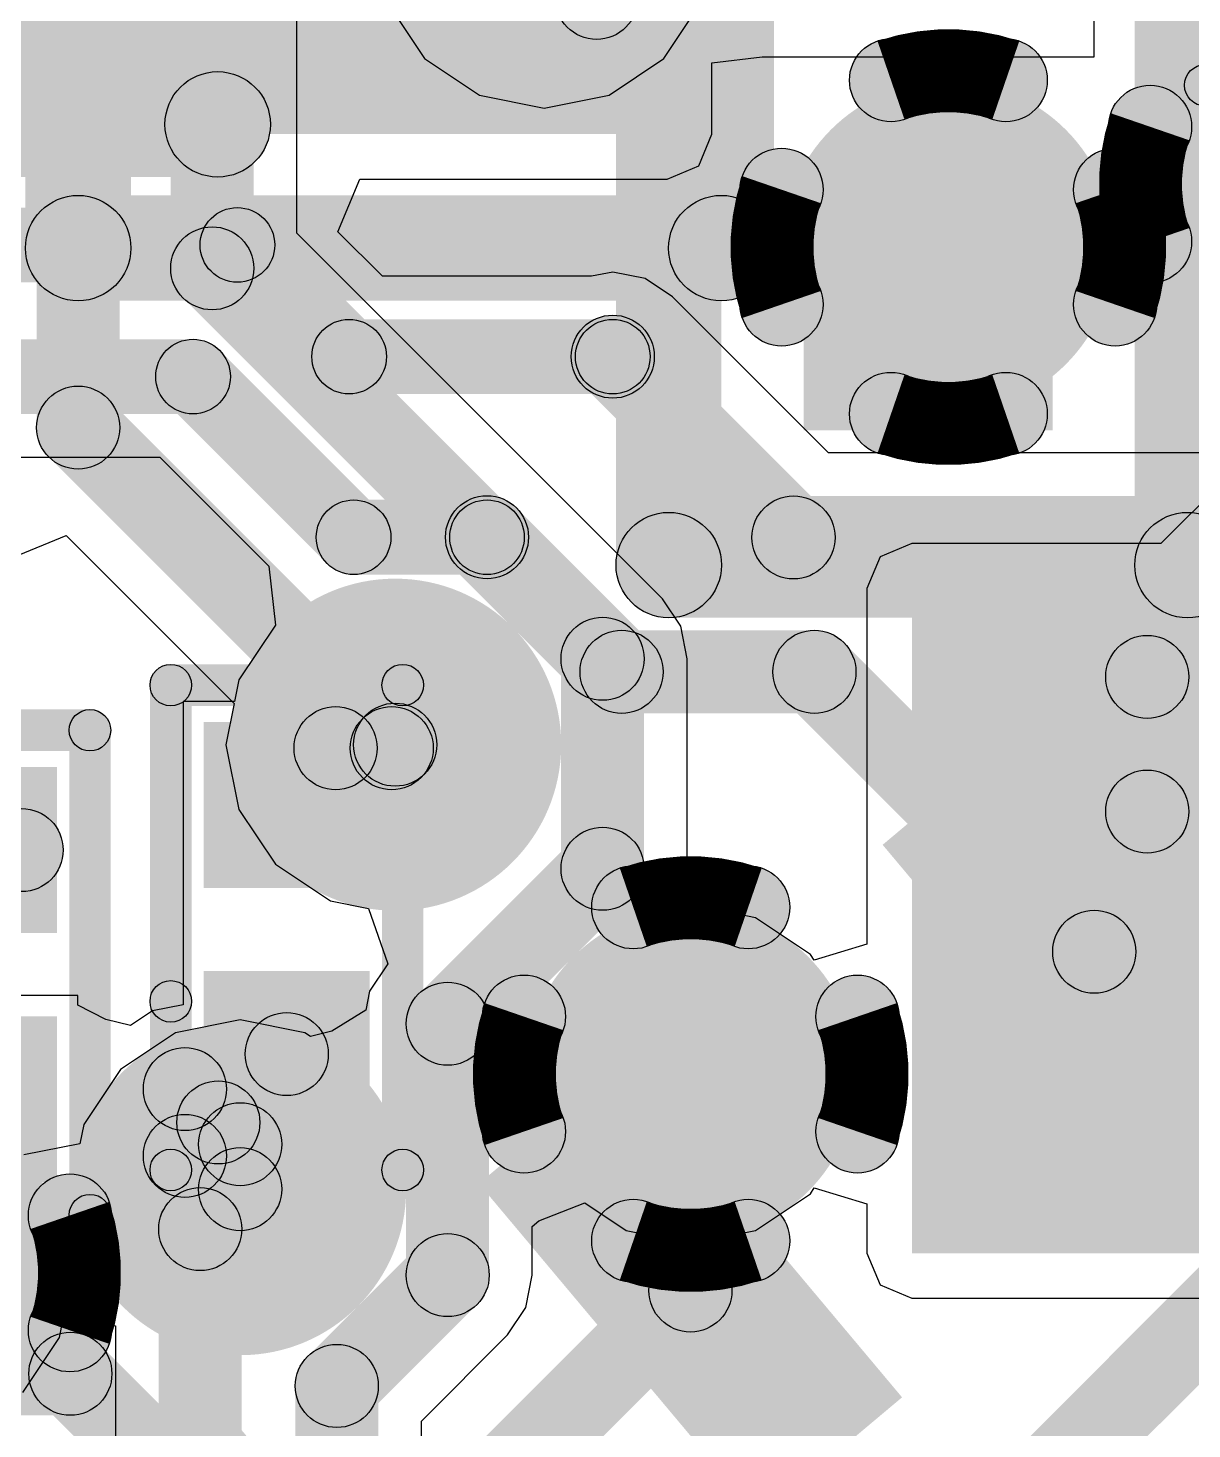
# Model space of a CAD drawing. Header units: millimetres. Extents: x -1.43 to 1.09, y -0.91 to 0.99.
# Drawn here: x -1.3327 to -1.2223, y -0.36 to -0.2271 of the extents above; entities that cross this region are included whole.
import ezdxf

# ---------------------------------------------------------------- set-up
doc = ezdxf.new("R2010")
doc.units = ezdxf.units.MM
doc.header["$MEASUREMENT"] = 0
for name, color, linetype in [('BottomLayer', 5, 'Continuous'), ('InternalPlane1', 76, 'Continuous'), ('InternalPlane2', 16, 'Continuous'), ('TopLayer', 1, 'Continuous'), ('TopOverlay', 2, 'Continuous'), ('TopPaste', 8, 'Continuous'), ('TopSolder', 216, 'Continuous'), ('ViaHoleLayer', 16, 'Continuous')]:
    doc.layers.add(name, color=color, linetype=linetype)

# ---------------------------------------------------------------- blocks, each defined once
blk = doc.blocks.new('MX25L32_22')
at = {"layer": 'TopLayer'}
for points in [[(0.08544, 0.08567), (0.12678, 0.08567), (0.12678, 0.06795), (0.08544, 0.06795)], [(0.08544, 0.03567), (0.12678, 0.03567), (0.12678, 0.01795), (0.08544, 0.01795)], [(0.08544, -0.01433), (0.12678, -0.01433), (0.12678, -0.03205), (0.08544, -0.03205)]]:
    blk.add_hatch(color=1, dxfattribs=at).paths.add_polyline_path(points)
at = {"layer": 'TopPaste'}
for points in [[(0.08544, 0.08567), (0.12678, 0.08567), (0.12678, 0.06795), (0.08544, 0.06795)], [(0.08544, 0.03567), (0.12678, 0.03567), (0.12678, 0.01795), (0.08544, 0.01795)], [(0.08544, -0.01433), (0.12678, -0.01433), (0.12678, -0.03205), (0.08544, -0.03205)]]:
    blk.add_hatch(color=8, dxfattribs=at).paths.add_polyline_path(points)
at = {"layer": 'TopSolder'}
for points in [[(0.08544, 0.08567), (0.12678, 0.08567), (0.12678, 0.06795), (0.08544, 0.06795)], [(0.08544, 0.03567), (0.12678, 0.03567), (0.12678, 0.01795), (0.08544, 0.01795)], [(0.08544, -0.01433), (0.12678, -0.01433), (0.12678, -0.03205), (0.08544, -0.03205)]]:
    blk.add_hatch(color=216, dxfattribs=at).paths.add_polyline_path(points)
blk = doc.blocks.new('PASSIVE__0201__0603__23')
at = {"layer": 'TopLayer'}
for points in [[(-0.00591, 0.00591), (0.00591, 0.00591), (0.00591, -0.00591), (-0.00591, -0.00591)], [(0.01772, 0.00591), (0.02953, 0.00591), (0.02953, -0.00591), (0.01772, -0.00591)]]:
    blk.add_hatch(color=1, dxfattribs=at).paths.add_polyline_path(points)
at = {"layer": 'TopOverlay'}
h = blk.add_hatch(color=2, dxfattribs=at)
edge = h.paths.add_edge_path()
edge.add_arc((-0.011, 0.011), 0.00197, 0, 360)
h = blk.add_hatch(color=2, dxfattribs=at)
edge = h.paths.add_edge_path()
edge.add_arc((-0.011, 0.011), 0.00197, 0, 360)
for points in [[(-0.011, 0.00903), (-0.011, 0.01297), (0.005, 0.01297), (0.005, 0.00903)], [(0.005, 0.00903), (0.005, 0.01297), (0.035, 0.01297), (0.035, 0.00903)], [(-0.01297, 0.011), (-0.00903, 0.011), (-0.00903, -0.011), (-0.01297, -0.011)], [(0.03303, 0.011), (0.03697, 0.011), (0.03697, -0.011), (0.03303, -0.011)], [(-0.011, -0.01297), (-0.011, -0.00903), (0.035, -0.00903), (0.035, -0.01297)]]:
    blk.add_hatch(color=2, dxfattribs=at).paths.add_polyline_path(points)
h = blk.add_hatch(color=2, dxfattribs=at)
edge = h.paths.add_edge_path()
edge.add_arc((0.005, 0.011), 0.00197, 0, 360)
h = blk.add_hatch(color=2, dxfattribs=at)
edge = h.paths.add_edge_path()
edge.add_arc((0.005, 0.011), 0.00197, 0, 360)
h = blk.add_hatch(color=2, dxfattribs=at)
edge = h.paths.add_edge_path()
edge.add_arc((0.035, 0.011), 0.00197, 0, 360)
h = blk.add_hatch(color=2, dxfattribs=at)
edge = h.paths.add_edge_path()
edge.add_arc((0.035, 0.011), 0.00197, 0, 360)
h = blk.add_hatch(color=2, dxfattribs=at)
edge = h.paths.add_edge_path()
edge.add_arc((-0.011, -0.011), 0.00197, 0, 360)
h = blk.add_hatch(color=2, dxfattribs=at)
edge = h.paths.add_edge_path()
edge.add_arc((-0.011, -0.011), 0.00197, 0, 360)
h = blk.add_hatch(color=2, dxfattribs=at)
edge = h.paths.add_edge_path()
edge.add_arc((0.035, -0.011), 0.00197, 0, 360)
h = blk.add_hatch(color=2, dxfattribs=at)
edge = h.paths.add_edge_path()
edge.add_arc((0.035, -0.011), 0.00197, 0, 360)
at = {"layer": 'TopPaste'}
for points in [[(-0.00591, 0.00591), (0.00591, 0.00591), (0.00591, -0.00591), (-0.00591, -0.00591)], [(0.01772, 0.00591), (0.02953, 0.00591), (0.02953, -0.00591), (0.01772, -0.00591)]]:
    blk.add_hatch(color=8, dxfattribs=at).paths.add_polyline_path(points)
at = {"layer": 'TopSolder'}
for points in [[(-0.00787, 0.00787), (0.00787, 0.00787), (0.00787, -0.00787), (-0.00787, -0.00787)], [(0.01575, 0.00787), (0.0315, 0.00787), (0.0315, -0.00787), (0.01575, -0.00787)]]:
    blk.add_hatch(color=216, dxfattribs=at).paths.add_polyline_path(points)
at = {"layer": 'TopOverlay'}
for centre in [(-0.011, 0.011), (-0.011, 0.011), (0.005, 0.011), (0.005, 0.011), (0.035, 0.011), (0.035, 0.011), (-0.011, -0.011), (-0.011, -0.011), (0.035, -0.011), (0.035, -0.011)]:
    blk.add_circle(centre, 0.00197, dxfattribs=at)
blk = doc.blocks.new('PASSIVE__0201__0603__26')
at = {"layer": 'TopLayer'}
for points in [[(-0.00591, 0.00591), (0.00591, 0.00591), (0.00591, -0.00591), (-0.00591, -0.00591)], [(0.01772, 0.00591), (0.02953, 0.00591), (0.02953, -0.00591), (0.01772, -0.00591)]]:
    blk.add_hatch(color=1, dxfattribs=at).paths.add_polyline_path(points)
at = {"layer": 'TopOverlay'}
h = blk.add_hatch(color=2, dxfattribs=at)
edge = h.paths.add_edge_path()
edge.add_arc((-0.011, 0.011), 0.00197, 0, 360)
h = blk.add_hatch(color=2, dxfattribs=at)
edge = h.paths.add_edge_path()
edge.add_arc((-0.011, 0.011), 0.00197, 0, 360)
for points in [[(-0.011, 0.00903), (-0.011, 0.01297), (0.005, 0.01297), (0.005, 0.00903)], [(0.005, 0.00903), (0.005, 0.01297), (0.035, 0.01297), (0.035, 0.00903)], [(-0.01297, 0.011), (-0.00903, 0.011), (-0.00903, -0.011), (-0.01297, -0.011)], [(0.03303, 0.011), (0.03697, 0.011), (0.03697, -0.011), (0.03303, -0.011)], [(-0.011, -0.01297), (-0.011, -0.00903), (0.035, -0.00903), (0.035, -0.01297)]]:
    blk.add_hatch(color=2, dxfattribs=at).paths.add_polyline_path(points)
h = blk.add_hatch(color=2, dxfattribs=at)
edge = h.paths.add_edge_path()
edge.add_arc((0.005, 0.011), 0.00197, 0, 360)
h = blk.add_hatch(color=2, dxfattribs=at)
edge = h.paths.add_edge_path()
edge.add_arc((0.005, 0.011), 0.00197, 0, 360)
h = blk.add_hatch(color=2, dxfattribs=at)
edge = h.paths.add_edge_path()
edge.add_arc((0.035, 0.011), 0.00197, 0, 360)
h = blk.add_hatch(color=2, dxfattribs=at)
edge = h.paths.add_edge_path()
edge.add_arc((0.035, 0.011), 0.00197, 0, 360)
h = blk.add_hatch(color=2, dxfattribs=at)
edge = h.paths.add_edge_path()
edge.add_arc((-0.011, -0.011), 0.00197, 0, 360)
h = blk.add_hatch(color=2, dxfattribs=at)
edge = h.paths.add_edge_path()
edge.add_arc((-0.011, -0.011), 0.00197, 0, 360)
h = blk.add_hatch(color=2, dxfattribs=at)
edge = h.paths.add_edge_path()
edge.add_arc((0.035, -0.011), 0.00197, 0, 360)
h = blk.add_hatch(color=2, dxfattribs=at)
edge = h.paths.add_edge_path()
edge.add_arc((0.035, -0.011), 0.00197, 0, 360)
at = {"layer": 'TopPaste'}
for points in [[(-0.00591, 0.00591), (0.00591, 0.00591), (0.00591, -0.00591), (-0.00591, -0.00591)], [(0.01772, 0.00591), (0.02953, 0.00591), (0.02953, -0.00591), (0.01772, -0.00591)]]:
    blk.add_hatch(color=8, dxfattribs=at).paths.add_polyline_path(points)
at = {"layer": 'TopSolder'}
for points in [[(-0.00787, 0.00787), (0.00787, 0.00787), (0.00787, -0.00787), (-0.00787, -0.00787)], [(0.01575, 0.00787), (0.0315, 0.00787), (0.0315, -0.00787), (0.01575, -0.00787)]]:
    blk.add_hatch(color=216, dxfattribs=at).paths.add_polyline_path(points)
at = {"layer": 'TopOverlay'}
for centre in [(-0.011, 0.011), (-0.011, 0.011), (0.005, 0.011), (0.005, 0.011), (0.035, 0.011), (0.035, 0.011), (-0.011, -0.011), (-0.011, -0.011), (0.035, -0.011), (0.035, -0.011)]:
    blk.add_circle(centre, 0.00197, dxfattribs=at)
blk = doc.blocks.new('P________0603__1608__61')
at = {"layer": 'TopLayer'}
for points in [[(-0.04724, 0.0187), (-0.00984, 0.0187), (-0.00984, -0.0187), (-0.04724, -0.0187)], [(0.00984, 0.0187), (0.04724, 0.0187), (0.04724, -0.0187), (0.00984, -0.0187)]]:
    blk.add_hatch(color=1, dxfattribs=at).paths.add_polyline_path(points)
at = {"layer": 'TopOverlay'}
h = blk.add_hatch(color=2, dxfattribs=at)
edge = h.paths.add_edge_path()
edge.add_arc((-0.05906, 0.03051), 0.005, 0, 360)
h = blk.add_hatch(color=2, dxfattribs=at)
edge = h.paths.add_edge_path()
edge.add_arc((-0.05906, 0.03051), 0.005, 0, 360)
for points in [[(0.05906, 0.03551), (0.05906, 0.02551), (-0.05906, 0.02551), (-0.05906, 0.03551)], [(-0.05406, -0.03051), (-0.06406, -0.03051), (-0.06406, 0.03051), (-0.05406, 0.03051)], [(0.06406, -0.03051), (0.05406, -0.03051), (0.05406, 0.03051), (0.06406, 0.03051)], [(0.05906, -0.02551), (0.05906, -0.03551), (-0.05906, -0.03551), (-0.05906, -0.02551)]]:
    blk.add_hatch(color=2, dxfattribs=at).paths.add_polyline_path(points)
h = blk.add_hatch(color=2, dxfattribs=at)
edge = h.paths.add_edge_path()
edge.add_arc((0.05906, 0.03051), 0.005, 0, 360)
h = blk.add_hatch(color=2, dxfattribs=at)
edge = h.paths.add_edge_path()
edge.add_arc((0.05906, 0.03051), 0.005, 0, 360)
h = blk.add_hatch(color=2, dxfattribs=at)
edge = h.paths.add_edge_path()
edge.add_arc((-0.05906, -0.03051), 0.005, 0, 360)
h = blk.add_hatch(color=2, dxfattribs=at)
edge = h.paths.add_edge_path()
edge.add_arc((-0.05906, -0.03051), 0.005, 0, 360)
h = blk.add_hatch(color=2, dxfattribs=at)
edge = h.paths.add_edge_path()
edge.add_arc((0.05906, -0.03051), 0.005, 0, 360)
h = blk.add_hatch(color=2, dxfattribs=at)
edge = h.paths.add_edge_path()
edge.add_arc((0.05906, -0.03051), 0.005, 0, 360)
at = {"layer": 'TopPaste'}
for points in [[(-0.04724, 0.0187), (-0.00984, 0.0187), (-0.00984, -0.0187), (-0.04724, -0.0187)], [(0.00984, 0.0187), (0.04724, 0.0187), (0.04724, -0.0187), (0.00984, -0.0187)]]:
    blk.add_hatch(color=8, dxfattribs=at).paths.add_polyline_path(points)
at = {"layer": 'TopSolder'}
for points in [[(-0.04724, 0.0187), (-0.00984, 0.0187), (-0.00984, -0.0187), (-0.04724, -0.0187)], [(0.00984, 0.0187), (0.04724, 0.0187), (0.04724, -0.0187), (0.00984, -0.0187)]]:
    blk.add_hatch(color=216, dxfattribs=at).paths.add_polyline_path(points)
at = {"layer": 'TopOverlay'}
for centre in [(-0.05906, 0.03051), (-0.05906, 0.03051), (0.05906, 0.03051), (0.05906, 0.03051), (-0.05906, -0.03051), (-0.05906, -0.03051), (0.05906, -0.03051), (0.05906, -0.03051)]:
    blk.add_circle(centre, 0.005, dxfattribs=at)
blk = doc.blocks.new('PASSIVE__0201__0603__62')
at = {"layer": 'TopLayer'}
for points in [[(-0.00591, 0.00591), (0.00591, 0.00591), (0.00591, -0.00591), (-0.00591, -0.00591)], [(0.01772, 0.00591), (0.02953, 0.00591), (0.02953, -0.00591), (0.01772, -0.00591)]]:
    blk.add_hatch(color=1, dxfattribs=at).paths.add_polyline_path(points)
at = {"layer": 'TopOverlay'}
h = blk.add_hatch(color=2, dxfattribs=at)
edge = h.paths.add_edge_path()
edge.add_arc((-0.011, 0.011), 0.00197, 0, 360)
h = blk.add_hatch(color=2, dxfattribs=at)
edge = h.paths.add_edge_path()
edge.add_arc((-0.011, 0.011), 0.00197, 0, 360)
for points in [[(-0.011, 0.00903), (-0.011, 0.01297), (0.005, 0.01297), (0.005, 0.00903)], [(0.005, 0.00903), (0.005, 0.01297), (0.035, 0.01297), (0.035, 0.00903)], [(-0.01297, 0.011), (-0.00903, 0.011), (-0.00903, -0.011), (-0.01297, -0.011)], [(0.03303, 0.011), (0.03697, 0.011), (0.03697, -0.011), (0.03303, -0.011)], [(-0.011, -0.01297), (-0.011, -0.00903), (0.035, -0.00903), (0.035, -0.01297)]]:
    blk.add_hatch(color=2, dxfattribs=at).paths.add_polyline_path(points)
h = blk.add_hatch(color=2, dxfattribs=at)
edge = h.paths.add_edge_path()
edge.add_arc((0.005, 0.011), 0.00197, 0, 360)
h = blk.add_hatch(color=2, dxfattribs=at)
edge = h.paths.add_edge_path()
edge.add_arc((0.005, 0.011), 0.00197, 0, 360)
h = blk.add_hatch(color=2, dxfattribs=at)
edge = h.paths.add_edge_path()
edge.add_arc((0.035, 0.011), 0.00197, 0, 360)
h = blk.add_hatch(color=2, dxfattribs=at)
edge = h.paths.add_edge_path()
edge.add_arc((0.035, 0.011), 0.00197, 0, 360)
h = blk.add_hatch(color=2, dxfattribs=at)
edge = h.paths.add_edge_path()
edge.add_arc((-0.011, -0.011), 0.00197, 0, 360)
h = blk.add_hatch(color=2, dxfattribs=at)
edge = h.paths.add_edge_path()
edge.add_arc((-0.011, -0.011), 0.00197, 0, 360)
h = blk.add_hatch(color=2, dxfattribs=at)
edge = h.paths.add_edge_path()
edge.add_arc((0.035, -0.011), 0.00197, 0, 360)
h = blk.add_hatch(color=2, dxfattribs=at)
edge = h.paths.add_edge_path()
edge.add_arc((0.035, -0.011), 0.00197, 0, 360)
at = {"layer": 'TopPaste'}
for points in [[(-0.00591, 0.00591), (0.00591, 0.00591), (0.00591, -0.00591), (-0.00591, -0.00591)], [(0.01772, 0.00591), (0.02953, 0.00591), (0.02953, -0.00591), (0.01772, -0.00591)]]:
    blk.add_hatch(color=8, dxfattribs=at).paths.add_polyline_path(points)
at = {"layer": 'TopSolder'}
for points in [[(-0.00787, 0.00787), (0.00787, 0.00787), (0.00787, -0.00787), (-0.00787, -0.00787)], [(0.01575, 0.00787), (0.0315, 0.00787), (0.0315, -0.00787), (0.01575, -0.00787)]]:
    blk.add_hatch(color=216, dxfattribs=at).paths.add_polyline_path(points)
at = {"layer": 'TopOverlay'}
for centre in [(-0.011, 0.011), (-0.011, 0.011), (0.005, 0.011), (0.005, 0.011), (0.035, 0.011), (0.035, 0.011), (-0.011, -0.011), (-0.011, -0.011), (0.035, -0.011), (0.035, -0.011)]:
    blk.add_circle(centre, 0.00197, dxfattribs=at)
blk = doc.blocks.new('P________0402__1005__65')
at = {"layer": 'TopLayer'}
for points in [[(-0.0315, 0.01181), (-0.00787, 0.01181), (-0.00787, -0.01181), (-0.0315, -0.01181)], [(0.00787, 0.01181), (0.0315, 0.01181), (0.0315, -0.01181), (0.00787, -0.01181)]]:
    blk.add_hatch(color=1, dxfattribs=at).paths.add_polyline_path(points)
at = {"layer": 'TopOverlay'}
h = blk.add_hatch(color=2, dxfattribs=at)
edge = h.paths.add_edge_path()
edge.add_arc((-0.04429, 0.02461), 0.005, 0, 360)
h = blk.add_hatch(color=2, dxfattribs=at)
edge = h.paths.add_edge_path()
edge.add_arc((-0.04429, 0.02461), 0.005, 0, 360)
for points in [[(0.04429, 0.02961), (0.04429, 0.01961), (-0.04429, 0.01961), (-0.04429, 0.02961)], [(-0.03929, -0.02461), (-0.04929, -0.02461), (-0.04929, 0.02461), (-0.03929, 0.02461)], [(0.04929, -0.02461), (0.03929, -0.02461), (0.03929, 0.02461), (0.04929, 0.02461)], [(0.04429, -0.01961), (0.04429, -0.02961), (-0.04429, -0.02961), (-0.04429, -0.01961)]]:
    blk.add_hatch(color=2, dxfattribs=at).paths.add_polyline_path(points)
h = blk.add_hatch(color=2, dxfattribs=at)
edge = h.paths.add_edge_path()
edge.add_arc((0.04429, 0.02461), 0.005, 0, 360)
h = blk.add_hatch(color=2, dxfattribs=at)
edge = h.paths.add_edge_path()
edge.add_arc((0.04429, 0.02461), 0.005, 0, 360)
h = blk.add_hatch(color=2, dxfattribs=at)
edge = h.paths.add_edge_path()
edge.add_arc((-0.04429, -0.02461), 0.005, 0, 360)
h = blk.add_hatch(color=2, dxfattribs=at)
edge = h.paths.add_edge_path()
edge.add_arc((-0.04429, -0.02461), 0.005, 0, 360)
h = blk.add_hatch(color=2, dxfattribs=at)
edge = h.paths.add_edge_path()
edge.add_arc((0.04429, -0.02461), 0.005, 0, 360)
h = blk.add_hatch(color=2, dxfattribs=at)
edge = h.paths.add_edge_path()
edge.add_arc((0.04429, -0.02461), 0.005, 0, 360)
at = {"layer": 'TopPaste'}
for points in [[(-0.0315, 0.01181), (-0.00787, 0.01181), (-0.00787, -0.01181), (-0.0315, -0.01181)], [(0.00787, 0.01181), (0.0315, 0.01181), (0.0315, -0.01181), (0.00787, -0.01181)]]:
    blk.add_hatch(color=8, dxfattribs=at).paths.add_polyline_path(points)
at = {"layer": 'TopSolder'}
for points in [[(-0.0315, 0.01181), (-0.00787, 0.01181), (-0.00787, -0.01181), (-0.0315, -0.01181)], [(0.00787, 0.01181), (0.0315, 0.01181), (0.0315, -0.01181), (0.00787, -0.01181)]]:
    blk.add_hatch(color=216, dxfattribs=at).paths.add_polyline_path(points)
at = {"layer": 'TopOverlay'}
for centre in [(-0.04429, 0.02461), (-0.04429, 0.02461), (0.04429, 0.02461), (0.04429, 0.02461), (-0.04429, -0.02461), (-0.04429, -0.02461), (0.04429, -0.02461), (0.04429, -0.02461)]:
    blk.add_circle(centre, 0.005, dxfattribs=at)
blk = doc.blocks.new('P________0402__1005__66')
at = {"layer": 'TopLayer'}
for points in [[(-0.0315, 0.01181), (-0.00787, 0.01181), (-0.00787, -0.01181), (-0.0315, -0.01181)], [(0.00787, 0.01181), (0.0315, 0.01181), (0.0315, -0.01181), (0.00787, -0.01181)]]:
    blk.add_hatch(color=1, dxfattribs=at).paths.add_polyline_path(points)
at = {"layer": 'TopOverlay'}
h = blk.add_hatch(color=2, dxfattribs=at)
edge = h.paths.add_edge_path()
edge.add_arc((-0.04429, 0.02461), 0.005, 0, 360)
h = blk.add_hatch(color=2, dxfattribs=at)
edge = h.paths.add_edge_path()
edge.add_arc((-0.04429, 0.02461), 0.005, 0, 360)
for points in [[(-0.04429, 0.01961), (-0.04429, 0.02961), (0.04429, 0.02961), (0.04429, 0.01961)], [(-0.04929, 0.02461), (-0.03929, 0.02461), (-0.03929, -0.02461), (-0.04929, -0.02461)], [(0.03929, 0.02461), (0.04929, 0.02461), (0.04929, -0.02461), (0.03929, -0.02461)], [(-0.04429, -0.02961), (-0.04429, -0.01961), (0.04429, -0.01961), (0.04429, -0.02961)]]:
    blk.add_hatch(color=2, dxfattribs=at).paths.add_polyline_path(points)
h = blk.add_hatch(color=2, dxfattribs=at)
edge = h.paths.add_edge_path()
edge.add_arc((0.04429, 0.02461), 0.005, 0, 360)
h = blk.add_hatch(color=2, dxfattribs=at)
edge = h.paths.add_edge_path()
edge.add_arc((0.04429, 0.02461), 0.005, 0, 360)
h = blk.add_hatch(color=2, dxfattribs=at)
edge = h.paths.add_edge_path()
edge.add_arc((-0.04429, -0.02461), 0.005, 0, 360)
h = blk.add_hatch(color=2, dxfattribs=at)
edge = h.paths.add_edge_path()
edge.add_arc((-0.04429, -0.02461), 0.005, 0, 360)
h = blk.add_hatch(color=2, dxfattribs=at)
edge = h.paths.add_edge_path()
edge.add_arc((0.04429, -0.02461), 0.005, 0, 360)
h = blk.add_hatch(color=2, dxfattribs=at)
edge = h.paths.add_edge_path()
edge.add_arc((0.04429, -0.02461), 0.005, 0, 360)
at = {"layer": 'TopPaste'}
for points in [[(-0.0315, 0.01181), (-0.00787, 0.01181), (-0.00787, -0.01181), (-0.0315, -0.01181)], [(0.00787, 0.01181), (0.0315, 0.01181), (0.0315, -0.01181), (0.00787, -0.01181)]]:
    blk.add_hatch(color=8, dxfattribs=at).paths.add_polyline_path(points)
at = {"layer": 'TopSolder'}
for points in [[(-0.0315, 0.01181), (-0.00787, 0.01181), (-0.00787, -0.01181), (-0.0315, -0.01181)], [(0.00787, 0.01181), (0.0315, 0.01181), (0.0315, -0.01181), (0.00787, -0.01181)]]:
    blk.add_hatch(color=216, dxfattribs=at).paths.add_polyline_path(points)
at = {"layer": 'TopOverlay'}
for centre in [(-0.04429, 0.02461), (-0.04429, 0.02461), (0.04429, 0.02461), (0.04429, 0.02461), (-0.04429, -0.02461), (-0.04429, -0.02461), (0.04429, -0.02461), (0.04429, -0.02461)]:
    blk.add_circle(centre, 0.005, dxfattribs=at)

msp = doc.modelspace()

# ---------------------------------------------------------------- hatches: boundary and pattern name
at = {"layer": 'BottomLayer'}
for points in [[(-1.31128, -0.24991), (-1.31915, -0.24991), (-1.31915, -0.2056), (-1.31128, -0.2056)], [(-1.324, -0.26502), (-1.33188, -0.26502), (-1.33188, -0.22301), (-1.324, -0.22301)], [(-1.318, -0.25269), (-1.31243, -0.24713), (-1.27539, -0.28416), (-1.28096, -0.28973)], [(-1.22373, -0.29146), (-1.22929, -0.28589), (-1.19085, -0.24745), (-1.18528, -0.25301)], [(-1.33073, -0.26781), (-1.32516, -0.26224), (-1.29508, -0.29232), (-1.30065, -0.29788)], [(-1.24884, -0.34335), (-1.18813, -0.34335), (-1.18813, -0.28029), (-1.24884, -0.28029)], [(-1.27424, -0.30687), (-1.28212, -0.30687), (-1.28212, -0.28695), (-1.27424, -0.28695)], [(-1.22257, -0.30145), (-1.23045, -0.30145), (-1.23045, -0.28867), (-1.22257, -0.28867)], [(-1.2901, -0.32436), (-1.29567, -0.31879), (-1.28096, -0.30409), (-1.27539, -0.30965)], [(-1.28895, -0.34542), (-1.29682, -0.34542), (-1.29682, -0.32157), (-1.28895, -0.32157)], [(-1.31358, -0.34384), (-1.31914, -0.33828), (-1.31535, -0.33449), (-1.30978, -0.34005)], [(-1.31242, -0.52571), (-1.3203, -0.52571), (-1.3203, -0.34106), (-1.31242, -0.34106)], [(-1.30062, -0.35873), (-1.30619, -0.35316), (-1.29567, -0.34264), (-1.2901, -0.34821)], [(-1.29947, -0.51775), (-1.30734, -0.51775), (-1.30734, -0.35594), (-1.29947, -0.35594)]]:
    msp.add_hatch(color=5, dxfattribs=at).paths.add_polyline_path(points)
h = msp.add_hatch(color=5, dxfattribs=at)
edge = h.paths.add_edge_path()
edge.add_arc((-1.28372, -0.21864), 0.01181, 0, 360)
h = msp.add_hatch(color=5, dxfattribs=at)
edge = h.paths.add_edge_path()
edge.add_arc((-1.24538, -0.24789), 0.01181, 0, 360)
h = msp.add_hatch(color=5, dxfattribs=at)
edge = h.paths.add_edge_path()
edge.add_arc((-1.31522, -0.24991), 0.00394, 0, 360)
h = msp.add_hatch(color=5, dxfattribs=at)
edge = h.paths.add_edge_path()
edge.add_arc((-1.31522, -0.24991), 0.00394, 0, 360)
h = msp.add_hatch(color=5, dxfattribs=at)
edge = h.paths.add_edge_path()
edge.add_arc((-1.32794, -0.26502), 0.00394, 0, 360)
h = msp.add_hatch(color=5, dxfattribs=at)
edge = h.paths.add_edge_path()
edge.add_arc((-1.32794, -0.26502), 0.00394, 0, 360)
h = msp.add_hatch(color=5, dxfattribs=at)
edge = h.paths.add_edge_path()
edge.add_arc((-1.27818, -0.28695), 0.00394, 0, 360)
h = msp.add_hatch(color=5, dxfattribs=at)
edge = h.paths.add_edge_path()
edge.add_arc((-1.27818, -0.28695), 0.00394, 0, 360)
h = msp.add_hatch(color=5, dxfattribs=at)
edge = h.paths.add_edge_path()
edge.add_arc((-1.29786, -0.2951), 0.01181, 0, 360)
h = msp.add_hatch(color=5, dxfattribs=at)
edge = h.paths.add_edge_path()
edge.add_arc((-1.22651, -0.28867), 0.00394, 0, 360)
h = msp.add_hatch(color=5, dxfattribs=at)
edge = h.paths.add_edge_path()
edge.add_arc((-1.22651, -0.28867), 0.00394, 0, 360)
h = msp.add_hatch(color=5, dxfattribs=at)
edge = h.paths.add_edge_path()
edge.add_arc((-1.29786, -0.2951), 0.00394, 0, 360)
h = msp.add_hatch(color=5, dxfattribs=at)
edge = h.paths.add_edge_path()
edge.add_arc((-1.22651, -0.30145), 0.00394, 0, 360)
h = msp.add_hatch(color=5, dxfattribs=at)
edge = h.paths.add_edge_path()
edge.add_arc((-1.27818, -0.30687), 0.00394, 0, 360)
h = msp.add_hatch(color=5, dxfattribs=at)
edge = h.paths.add_edge_path()
edge.add_arc((-1.27818, -0.30687), 0.00394, 0, 360)
h = msp.add_hatch(color=5, dxfattribs=at)
edge = h.paths.add_edge_path()
edge.add_arc((-1.26982, -0.32635), 0.01181, 0, 360)
h = msp.add_hatch(color=5, dxfattribs=at)
edge = h.paths.add_edge_path()
edge.add_arc((-1.29288, -0.32157), 0.00394, 0, 360)
h = msp.add_hatch(color=5, dxfattribs=at)
edge = h.paths.add_edge_path()
edge.add_arc((-1.29288, -0.32157), 0.00394, 0, 360)
h = msp.add_hatch(color=5, dxfattribs=at)
edge = h.paths.add_edge_path()
edge.add_arc((-1.31257, -0.33727), 0.01181, 0, 360)
h = msp.add_hatch(color=5, dxfattribs=at)
edge = h.paths.add_edge_path()
edge.add_arc((-1.31257, -0.33727), 0.00394, 0, 360)
h = msp.add_hatch(color=5, dxfattribs=at)
edge = h.paths.add_edge_path()
edge.add_arc((-1.31636, -0.34106), 0.00394, 0, 360)
h = msp.add_hatch(color=5, dxfattribs=at)
edge = h.paths.add_edge_path()
edge.add_arc((-1.31636, -0.34106), 0.00394, 0, 360)
h = msp.add_hatch(color=5, dxfattribs=at)
edge = h.paths.add_edge_path()
edge.add_arc((-1.29288, -0.34542), 0.00394, 0, 360)
h = msp.add_hatch(color=5, dxfattribs=at)
edge = h.paths.add_edge_path()
edge.add_arc((-1.29288, -0.34542), 0.00394, 0, 360)
h = msp.add_hatch(color=5, dxfattribs=at)
edge = h.paths.add_edge_path()
edge.add_arc((-1.3034, -0.35594), 0.00394, 0, 360)
h = msp.add_hatch(color=5, dxfattribs=at)
edge = h.paths.add_edge_path()
edge.add_arc((-1.3034, -0.35594), 0.00394, 0, 360)
at = {"layer": 'InternalPlane1'}
h = msp.add_hatch(color=76, dxfattribs=at)
edge = h.paths.add_edge_path()
edge.add_arc((-1.28372, -0.21864), 0.01575, 0, 360)
h = msp.add_hatch(color=76, dxfattribs=at)
edge = h.paths.add_edge_path()
edge.add_arc((-1.25082, -0.23207), 0.00394, 0, 360)
h = msp.add_hatch(color=76, dxfattribs=at)
edge = h.paths.add_edge_path()
edge.add_arc((-1.23993, -0.23207), 0.00394, 0, 360)
h = msp.add_hatch(color=76, dxfattribs=at)
edge = h.paths.add_edge_path()
edge.add_arc((-1.22624, -0.23648), 0.00394, 0, 360)
h = msp.add_hatch(color=76, dxfattribs=at)
edge = h.paths.add_edge_path()
edge.add_arc((-1.2612, -0.24245), 0.00394, 0, 360)
h = msp.add_hatch(color=76, dxfattribs=at)
edge = h.paths.add_edge_path()
edge.add_arc((-1.22956, -0.24245), 0.00394, 0, 360)
h = msp.add_hatch(color=76, dxfattribs=at)
edge = h.paths.add_edge_path()
edge.add_arc((-1.22624, -0.24737), 0.00394, 0, 360)
h = msp.add_hatch(color=76, dxfattribs=at)
edge = h.paths.add_edge_path()
edge.add_arc((-1.2612, -0.25334), 0.00394, 0, 360)
h = msp.add_hatch(color=76, dxfattribs=at)
edge = h.paths.add_edge_path()
edge.add_arc((-1.22956, -0.25334), 0.00394, 0, 360)
h = msp.add_hatch(color=76, dxfattribs=at)
edge = h.paths.add_edge_path()
edge.add_arc((-1.25082, -0.26372), 0.00394, 0, 360)
h = msp.add_hatch(color=76, dxfattribs=at)
edge = h.paths.add_edge_path()
edge.add_arc((-1.23993, -0.26372), 0.00394, 0, 360)
h = msp.add_hatch(color=76, dxfattribs=at)
edge = h.paths.add_edge_path()
edge.add_arc((-1.29786, -0.2951), 0.01575, 0, 360)
h = msp.add_hatch(color=76, dxfattribs=at)
edge = h.paths.add_edge_path()
edge.add_arc((-1.26982, -0.32635), 0.01575, 0, 360)
h = msp.add_hatch(color=76, dxfattribs=at)
edge = h.paths.add_edge_path()
edge.add_arc((-1.31257, -0.33727), 0.01575, 0, 360)
h = msp.add_hatch(color=76, dxfattribs=at)
edge = h.paths.add_edge_path()
edge.add_arc((-1.34454, -0.34521), 0.01575, 0, 360)
at = {"layer": 'InternalPlane2'}
h = msp.add_hatch(color=16, dxfattribs=at)
edge = h.paths.add_edge_path()
edge.add_arc((-1.28372, -0.21864), 0.01575, 0, 360)
h = msp.add_hatch(color=16, dxfattribs=at)
edge = h.paths.add_edge_path()
edge.add_arc((-1.21042, -0.24192), 0.01575, 0, 360)
h = msp.add_hatch(color=16, dxfattribs=at)
edge = h.paths.add_edge_path()
edge.add_arc((-1.24538, -0.24789), 0.01575, 0, 360)
h = msp.add_hatch(color=16, dxfattribs=at)
edge = h.paths.add_edge_path()
edge.add_arc((-1.29786, -0.2951), 0.01575, 0, 360)
h = msp.add_hatch(color=16, dxfattribs=at)
edge = h.paths.add_edge_path()
edge.add_arc((-1.27527, -0.31053), 0.00394, 0, 360)
h = msp.add_hatch(color=16, dxfattribs=at)
edge = h.paths.add_edge_path()
edge.add_arc((-1.26437, -0.31053), 0.00394, 0, 360)
h = msp.add_hatch(color=16, dxfattribs=at)
edge = h.paths.add_edge_path()
edge.add_arc((-1.28564, -0.3209), 0.00394, 0, 360)
h = msp.add_hatch(color=16, dxfattribs=at)
edge = h.paths.add_edge_path()
edge.add_arc((-1.254, -0.3209), 0.00394, 0, 360)
h = msp.add_hatch(color=16, dxfattribs=at)
edge = h.paths.add_edge_path()
edge.add_arc((-1.31257, -0.33727), 0.01575, 0, 360)
h = msp.add_hatch(color=16, dxfattribs=at)
edge = h.paths.add_edge_path()
edge.add_arc((-1.28564, -0.3318), 0.00394, 0, 360)
h = msp.add_hatch(color=16, dxfattribs=at)
edge = h.paths.add_edge_path()
edge.add_arc((-1.254, -0.3318), 0.00394, 0, 360)
h = msp.add_hatch(color=16, dxfattribs=at)
edge = h.paths.add_edge_path()
edge.add_arc((-1.32872, -0.33976), 0.00394, 0, 360)
h = msp.add_hatch(color=16, dxfattribs=at)
edge = h.paths.add_edge_path()
edge.add_arc((-1.27527, -0.34217), 0.00394, 0, 360)
h = msp.add_hatch(color=16, dxfattribs=at)
edge = h.paths.add_edge_path()
edge.add_arc((-1.26437, -0.34217), 0.00394, 0, 360)
h = msp.add_hatch(color=16, dxfattribs=at)
edge = h.paths.add_edge_path()
edge.add_arc((-1.32872, -0.35066), 0.00394, 0, 360)
at = {"layer": 'TopLayer'}
for points in [[(-1.3476, -0.23718), (-1.27207, -0.23718), (-1.27207, -0.20609), (-1.3476, -0.20609)], [(-1.35154, -0.25123), (-1.35154, -0.24414), (-1.31283, -0.24414), (-1.31283, -0.25123)], [(-1.31534, -0.25019), (-1.31033, -0.24518), (-1.29972, -0.25579), (-1.30473, -0.2608)], [(-1.30223, -0.26183), (-1.30223, -0.25475), (-1.27722, -0.25475), (-1.27722, -0.26183)], [(-1.28, -0.26107), (-1.27444, -0.25551), (-1.25728, -0.27266), (-1.26285, -0.27823)], [(-1.36204, -0.26372), (-1.36204, -0.25664), (-1.31704, -0.25664), (-1.31704, -0.26372)], [(-1.31955, -0.26269), (-1.31454, -0.25767), (-1.2993, -0.27291), (-1.30431, -0.27792)], [(-1.30181, -0.27896), (-1.30181, -0.27187), (-1.28915, -0.27187), (-1.28915, -0.27896)], [(-1.26007, -0.27938), (-1.26007, -0.2715), (-1.19324, -0.2715), (-1.19324, -0.27938)], [(-1.29194, -0.2782), (-1.28637, -0.27263), (-1.27359, -0.28541), (-1.27916, -0.29097)], [(-1.27638, -0.29213), (-1.27638, -0.28425), (-1.25809, -0.28425), (-1.25809, -0.29213)], [(-1.26087, -0.29097), (-1.25531, -0.28541), (-1.22876, -0.31195), (-1.23433, -0.31752)], [(-1.30351, -0.29937), (-1.30351, -0.29149), (-1.29819, -0.29149), (-1.29819, -0.29937)], [(-1.29541, -0.29821), (-1.30098, -0.29265), (-1.30065, -0.29232), (-1.29508, -0.29788)], [(-1.31185, -0.33372), (-1.31742, -0.32816), (-1.31093, -0.32167), (-1.30536, -0.32724)], [(-1.32059, -0.33055), (-1.31502, -0.32498), (-1.31185, -0.32816), (-1.31742, -0.33372)], [(-1.31387, -0.33411), (-1.32175, -0.33411), (-1.32175, -0.32777), (-1.31387, -0.32777)], [(-1.31502, -0.3369), (-1.32059, -0.33133), (-1.31742, -0.32816), (-1.31185, -0.33372)], [(-1.31742, -0.33372), (-1.31185, -0.32816), (-1.30978, -0.33022), (-1.31535, -0.33579)], [(-1.30863, -0.33727), (-1.31651, -0.33727), (-1.31651, -0.33301), (-1.30863, -0.33301)], [(-1.24171, -0.37592), (-1.24727, -0.37036), (-1.21827, -0.34135), (-1.2127, -0.34692)], [(-1.2992, -0.3818), (-1.30477, -0.37623), (-1.27263, -0.34409), (-1.26706, -0.34966)], [(-1.33807, -0.35872), (-1.33807, -0.35085), (-1.32868, -0.35085), (-1.32868, -0.35872)], [(-1.33146, -0.35757), (-1.3259, -0.352), (-1.30536, -0.37253), (-1.31093, -0.3781)]]:
    msp.add_hatch(color=1, dxfattribs=at).paths.add_polyline_path(points)
h = msp.add_hatch(color=1, dxfattribs=at)
edge = h.paths.add_edge_path()
edge.add_arc((-1.28372, -0.21864), 0.01181, 0, 360)
h = msp.add_hatch(color=1, dxfattribs=at)
edge = h.paths.add_edge_path()
edge.add_arc((-1.27875, -0.22425), 0.00394, 0, 360)
h = msp.add_hatch(color=1, dxfattribs=at)
edge = h.paths.add_edge_path()
edge.add_arc((-1.24538, -0.24789), 0.01181, 0, 360)
h = msp.add_hatch(color=1, dxfattribs=at)
edge = h.paths.add_edge_path()
edge.add_arc((-1.31283, -0.24769), 0.00354, 0, 360)
h = msp.add_hatch(color=1, dxfattribs=at)
edge = h.paths.add_edge_path()
edge.add_arc((-1.31283, -0.24769), 0.00354, 0, 360)
h = msp.add_hatch(color=1, dxfattribs=at)
edge = h.paths.add_edge_path()
edge.add_arc((-1.30223, -0.25829), 0.00354, 0, 360)
h = msp.add_hatch(color=1, dxfattribs=at)
edge = h.paths.add_edge_path()
edge.add_arc((-1.30223, -0.25829), 0.00354, 0, 360)
h = msp.add_hatch(color=1, dxfattribs=at)
edge = h.paths.add_edge_path()
edge.add_arc((-1.27722, -0.25829), 0.00394, 0, 360)
h = msp.add_hatch(color=1, dxfattribs=at)
edge = h.paths.add_edge_path()
edge.add_arc((-1.27722, -0.25829), 0.00354, 0, 360)
h = msp.add_hatch(color=1, dxfattribs=at)
edge = h.paths.add_edge_path()
edge.add_arc((-1.31704, -0.26018), 0.00354, 0, 360)
h = msp.add_hatch(color=1, dxfattribs=at)
edge = h.paths.add_edge_path()
edge.add_arc((-1.31704, -0.26018), 0.00354, 0, 360)
h = msp.add_hatch(color=1, dxfattribs=at)
edge = h.paths.add_edge_path()
edge.add_arc((-1.30181, -0.27542), 0.00354, 0, 360)
h = msp.add_hatch(color=1, dxfattribs=at)
edge = h.paths.add_edge_path()
edge.add_arc((-1.30181, -0.27542), 0.00354, 0, 360)
h = msp.add_hatch(color=1, dxfattribs=at)
edge = h.paths.add_edge_path()
edge.add_arc((-1.28915, -0.27542), 0.00394, 0, 360)
h = msp.add_hatch(color=1, dxfattribs=at)
edge = h.paths.add_edge_path()
edge.add_arc((-1.28915, -0.27542), 0.00354, 0, 360)
h = msp.add_hatch(color=1, dxfattribs=at)
edge = h.paths.add_edge_path()
edge.add_arc((-1.26007, -0.27544), 0.00394, 0, 360)
h = msp.add_hatch(color=1, dxfattribs=at)
edge = h.paths.add_edge_path()
edge.add_arc((-1.26007, -0.27544), 0.00394, 0, 360)
h = msp.add_hatch(color=1, dxfattribs=at)
edge = h.paths.add_edge_path()
edge.add_arc((-1.29786, -0.2951), 0.01181, 0, 360)
h = msp.add_hatch(color=1, dxfattribs=at)
edge = h.paths.add_edge_path()
edge.add_arc((-1.27638, -0.28819), 0.00394, 0, 360)
h = msp.add_hatch(color=1, dxfattribs=at)
edge = h.paths.add_edge_path()
edge.add_arc((-1.27638, -0.28819), 0.00394, 0, 360)
h = msp.add_hatch(color=1, dxfattribs=at)
edge = h.paths.add_edge_path()
edge.add_arc((-1.25809, -0.28819), 0.00394, 0, 360)
h = msp.add_hatch(color=1, dxfattribs=at)
edge = h.paths.add_edge_path()
edge.add_arc((-1.25809, -0.28819), 0.00394, 0, 360)
h = msp.add_hatch(color=1, dxfattribs=at)
edge = h.paths.add_edge_path()
edge.add_arc((-1.30351, -0.29543), 0.00394, 0, 360)
h = msp.add_hatch(color=1, dxfattribs=at)
edge = h.paths.add_edge_path()
edge.add_arc((-1.29819, -0.29543), 0.00394, 0, 360)
h = msp.add_hatch(color=1, dxfattribs=at)
edge = h.paths.add_edge_path()
edge.add_arc((-1.29819, -0.29543), 0.00394, 0, 360)
h = msp.add_hatch(color=1, dxfattribs=at)
edge = h.paths.add_edge_path()
edge.add_arc((-1.29786, -0.2951), 0.00394, 0, 360)
h = msp.add_hatch(color=1, dxfattribs=at)
edge = h.paths.add_edge_path()
edge.add_arc((-1.3333, -0.3051), 0.00394, 0, 360)
h = msp.add_hatch(color=1, dxfattribs=at)
edge = h.paths.add_edge_path()
edge.add_arc((-1.23154, -0.31474), 0.00394, 0, 360)
h = msp.add_hatch(color=1, dxfattribs=at)
edge = h.paths.add_edge_path()
edge.add_arc((-1.26982, -0.32635), 0.01181, 0, 360)
h = msp.add_hatch(color=1, dxfattribs=at)
edge = h.paths.add_edge_path()
edge.add_arc((-1.30815, -0.32445), 0.00394, 0, 360)
h = msp.add_hatch(color=1, dxfattribs=at)
edge = h.paths.add_edge_path()
edge.add_arc((-1.31781, -0.32777), 0.00394, 0, 360)
h = msp.add_hatch(color=1, dxfattribs=at)
edge = h.paths.add_edge_path()
edge.add_arc((-1.31781, -0.32777), 0.00394, 0, 360)
h = msp.add_hatch(color=1, dxfattribs=at)
edge = h.paths.add_edge_path()
edge.add_arc((-1.31257, -0.33727), 0.01181, 0, 360)
h = msp.add_hatch(color=1, dxfattribs=at)
edge = h.paths.add_edge_path()
edge.add_arc((-1.31464, -0.33094), 0.00394, 0, 360)
h = msp.add_hatch(color=1, dxfattribs=at)
edge = h.paths.add_edge_path()
edge.add_arc((-1.31464, -0.33094), 0.00394, 0, 360)
h = msp.add_hatch(color=1, dxfattribs=at)
edge = h.paths.add_edge_path()
edge.add_arc((-1.31464, -0.33094), 0.00394, 0, 360)
h = msp.add_hatch(color=1, dxfattribs=at)
edge = h.paths.add_edge_path()
edge.add_arc((-1.31464, -0.33094), 0.00394, 0, 360)
h = msp.add_hatch(color=1, dxfattribs=at)
edge = h.paths.add_edge_path()
edge.add_arc((-1.31257, -0.33301), 0.00394, 0, 360)
h = msp.add_hatch(color=1, dxfattribs=at)
edge = h.paths.add_edge_path()
edge.add_arc((-1.31257, -0.33301), 0.00394, 0, 360)
h = msp.add_hatch(color=1, dxfattribs=at)
edge = h.paths.add_edge_path()
edge.add_arc((-1.31781, -0.33411), 0.00394, 0, 360)
h = msp.add_hatch(color=1, dxfattribs=at)
edge = h.paths.add_edge_path()
edge.add_arc((-1.31781, -0.33411), 0.00394, 0, 360)
h = msp.add_hatch(color=1, dxfattribs=at)
edge = h.paths.add_edge_path()
edge.add_arc((-1.31257, -0.33727), 0.00394, 0, 360)
h = msp.add_hatch(color=1, dxfattribs=at)
edge = h.paths.add_edge_path()
edge.add_arc((-1.26985, -0.34688), 0.00394, 0, 360)
h = msp.add_hatch(color=1, dxfattribs=at)
edge = h.paths.add_edge_path()
edge.add_arc((-1.32868, -0.35478), 0.00394, 0, 360)
h = msp.add_hatch(color=1, dxfattribs=at)
edge = h.paths.add_edge_path()
edge.add_arc((-1.32868, -0.35478), 0.00394, 0, 360)
at = {"layer": 'ViaHoleLayer'}
h = msp.add_hatch(color=16, dxfattribs=at)
edge = h.paths.add_edge_path()
edge.add_arc((-1.24538, -0.24789), 0.00591, 0, 360)
h = msp.add_hatch(color=16, dxfattribs=at)
edge = h.paths.add_edge_path()
edge.add_arc((-1.29786, -0.2951), 0.00591, 0, 360)
h = msp.add_hatch(color=16, dxfattribs=at)
edge = h.paths.add_edge_path()
edge.add_arc((-1.26982, -0.32635), 0.00591, 0, 360)
h = msp.add_hatch(color=16, dxfattribs=at)
edge = h.paths.add_edge_path()
edge.add_arc((-1.31257, -0.33727), 0.00591, 0, 360)

# ---------------------------------------------------------------- linework, layer by layer
at = {"layer": 'BottomLayer'}
for p, q in [((-1.30719, -0.24658), (-1.30719, -0.20892)), ((-1.29855, -0.22479), (-1.29507, -0.23)), ((-1.27237, -0.23), (-1.26888, -0.22479)), ((-1.29507, -0.23), (-1.28986, -0.23348)), ((-1.27757, -0.23348), (-1.27237, -0.23)), ((-1.28986, -0.23348), (-1.28372, -0.2347)), ((-1.28372, -0.2347), (-1.27757, -0.23348)), ((-1.2725, -0.28127), (-1.30719, -0.24658)), ((-1.19609, -0.2469), (-1.22522, -0.27603)), ((-1.33407, -0.27732), (-1.32907, -0.27525)), ((-1.32907, -0.27525), (-1.31314, -0.29118)), ((-1.24884, -0.27603), (-1.25185, -0.27727)), ((-1.22522, -0.27603), (-1.24884, -0.27603)), ((-1.25185, -0.27727), (-1.2531, -0.28029)), ((-1.2531, -0.28029), (-1.2531, -0.31403)), ((-1.27076, -0.28387), (-1.2725, -0.28127)), ((-1.27015, -0.28695), (-1.27076, -0.28387)), ((-1.27015, -0.30552), (-1.27015, -0.28695)), ((-1.31314, -0.29118), (-1.31392, -0.2951)), ((-1.31392, -0.2951), (-1.3127, -0.30124)), ((-1.3127, -0.30124), (-1.30922, -0.30645)), ((-1.27005, -0.30697), (-1.27015, -0.30552)), ((-1.30922, -0.30645), (-1.30401, -0.30993)), ((-1.26595, -0.31106), (-1.27005, -0.30697)), ((-1.30401, -0.30993), (-1.30039, -0.31065)), ((-1.30039, -0.31065), (-1.29856, -0.3159)), ((-1.26368, -0.31152), (-1.26595, -0.31106)), ((-1.25847, -0.315), (-1.26368, -0.31152)), ((-1.2531, -0.31403), (-1.2581, -0.31555)), ((-1.29856, -0.3159), (-1.3003, -0.3185)), ((-1.2581, -0.31555), (-1.25847, -0.315)), ((-1.3003, -0.3185), (-1.30065, -0.32028)), ((-1.30065, -0.32028), (-1.30386, -0.32228)), ((-1.31257, -0.32121), (-1.31871, -0.32243)), ((-1.30642, -0.32243), (-1.31257, -0.32121)), ((-1.31871, -0.32243), (-1.32392, -0.32592)), ((-1.30591, -0.32278), (-1.30642, -0.32243)), ((-1.30386, -0.32228), (-1.30591, -0.32278)), ((-1.32392, -0.32592), (-1.3274, -0.33112)), ((-1.3274, -0.33112), (-1.32777, -0.33297)), ((-1.32777, -0.33297), (-1.33308, -0.33402)), ((-1.25847, -0.3377), (-1.2581, -0.33715)), ((-1.2581, -0.33715), (-1.2531, -0.33867)), ((-1.28422, -0.34026), (-1.27986, -0.33858)), ((-1.27986, -0.33858), (-1.27596, -0.34118)), ((-1.26368, -0.34118), (-1.25847, -0.3377)), ((-1.2531, -0.33867), (-1.2531, -0.34335)), ((-1.28486, -0.3408), (-1.28422, -0.34026)), ((-1.28486, -0.34542), (-1.28486, -0.3408)), ((-1.27596, -0.34118), (-1.26982, -0.34241)), ((-1.26982, -0.34241), (-1.26368, -0.34118)), ((-1.2531, -0.34335), (-1.25185, -0.34636)), ((-1.28547, -0.34849), (-1.28486, -0.34542)), ((-1.28486, -0.34542), (-1.28486, -0.34542)), ((-1.25185, -0.34636), (-1.24884, -0.34761)), ((-1.24884, -0.34761), (-1.18813, -0.34761)), ((-1.28721, -0.3511), (-1.28547, -0.34849)), ((-1.32971, -0.35135), (-1.32939, -0.34974)), ((-1.32939, -0.34974), (-1.32439, -0.35023)), ((-1.32439, -0.35023), (-1.32439, -0.52571)), ((-1.33319, -0.35656), (-1.32971, -0.35135)), ((-1.29538, -0.35927), (-1.28721, -0.3511)), ((-1.28721, -0.3511), (-1.28721, -0.3511)), ((-1.29538, -0.51442), (-1.29538, -0.35927))]:
    msp.add_line(p, q, dxfattribs=at)
for centre in [(-1.31522, -0.24991), (-1.31522, -0.24991), (-1.32794, -0.26502), (-1.32794, -0.26502), (-1.27818, -0.28695), (-1.27818, -0.28695), (-1.22651, -0.28867), (-1.22651, -0.28867), (-1.29786, -0.2951), (-1.22651, -0.30145), (-1.27818, -0.30687), (-1.27818, -0.30687), (-1.29288, -0.32157), (-1.29288, -0.32157), (-1.31257, -0.33727), (-1.31636, -0.34106), (-1.31636, -0.34106), (-1.29288, -0.34542), (-1.29288, -0.34542), (-1.3034, -0.35594), (-1.3034, -0.35594)]:
    msp.add_circle(centre, 0.00394, dxfattribs=at)
at = {"layer": 'InternalPlane1', "const_width": 0.00787}
for points in [[(-1.25082, -0.23207, -0.167343), (-1.23993, -0.23207)], [(-1.22624, -0.24737, -0.167343), (-1.22624, -0.23648)], [(-1.2612, -0.25334, -0.167343), (-1.2612, -0.24245)], [(-1.22956, -0.24245, -0.167343), (-1.22956, -0.25334)], [(-1.23993, -0.26372, -0.167343), (-1.25082, -0.26372)]]:
    msp.add_lwpolyline(points, format="xyb", dxfattribs=at)
at = {"layer": 'InternalPlane1'}
for centre in [(-1.25082, -0.23207), (-1.23993, -0.23207), (-1.22624, -0.23648), (-1.2612, -0.24245), (-1.22956, -0.24245), (-1.22624, -0.24737), (-1.2612, -0.25334), (-1.22956, -0.25334), (-1.25082, -0.26372), (-1.23993, -0.26372)]:
    msp.add_circle(centre, 0.00394, dxfattribs=at)
at = {"layer": 'InternalPlane2', "const_width": 0.00787}
for points in [[(-1.27527, -0.31053, -0.167343), (-1.26437, -0.31053)], [(-1.28564, -0.3318, -0.167343), (-1.28564, -0.3209)], [(-1.254, -0.3209, -0.167343), (-1.254, -0.3318)], [(-1.32872, -0.33976, -0.167343), (-1.32872, -0.35066)], [(-1.26437, -0.34217, -0.167343), (-1.27527, -0.34217)]]:
    msp.add_lwpolyline(points, format="xyb", dxfattribs=at)
at = {"layer": 'InternalPlane2'}
for centre in [(-1.27527, -0.31053), (-1.26437, -0.31053), (-1.28564, -0.3209), (-1.254, -0.3209), (-1.28564, -0.3318), (-1.254, -0.3318), (-1.32872, -0.33976), (-1.27527, -0.34217), (-1.26437, -0.34217), (-1.32872, -0.35066)]:
    msp.add_circle(centre, 0.00394, dxfattribs=at)
at = {"layer": 'TopLayer'}
for p, q in [((-1.23155, -0.22983), (-1.23155, -0.19912)), ((-1.26781, -0.23042), (-1.26305, -0.22983)), ((-1.26305, -0.22983), (-1.26305, -0.22983)), ((-1.26305, -0.22983), (-1.23155, -0.22983)), ((-1.26781, -0.23718), (-1.26781, -0.23042)), ((-1.26906, -0.24019), (-1.26781, -0.23718)), ((-1.27207, -0.24144), (-1.26906, -0.24019)), ((-1.3033, -0.24644), (-1.30122, -0.24144)), ((-1.30122, -0.24144), (-1.27207, -0.24144)), ((-1.29907, -0.25066), (-1.3033, -0.24644)), ((-1.27924, -0.25066), (-1.29907, -0.25066)), ((-1.27722, -0.25026), (-1.27924, -0.25066)), ((-1.27415, -0.25087), (-1.27722, -0.25026)), ((-1.27154, -0.25261), (-1.27415, -0.25087)), ((-1.25674, -0.26741), (-1.27154, -0.25261)), ((-1.33499, -0.26781), (-1.3202, -0.26781)), ((-1.3202, -0.26781), (-1.30985, -0.27816)), ((-1.21343, -0.26741), (-1.25674, -0.26741)), ((-1.30985, -0.27816), (-1.30922, -0.28375)), ((-1.30922, -0.28375), (-1.3127, -0.28896)), ((-1.3127, -0.28896), (-1.3131, -0.29099)), ((-1.3131, -0.29099), (-1.31799, -0.29099)), ((-1.31799, -0.29099), (-1.31799, -0.30961)), ((-1.31799, -0.30961), (-1.31799, -0.31067)), ((-1.31799, -0.31067), (-1.31799, -0.31067)), ((-1.31799, -0.31067), (-1.31799, -0.31461)), ((-1.31799, -0.31461), (-1.31799, -0.31461)), ((-1.31799, -0.31461), (-1.31799, -0.31978)), ((-1.32798, -0.31888), (-1.34767, -0.31888)), ((-1.32798, -0.31982), (-1.32798, -0.31888)), ((-1.3253, -0.32117), (-1.32798, -0.31982)), ((-1.31799, -0.31978), (-1.32088, -0.32035)), ((-1.32298, -0.32175), (-1.3253, -0.32117)), ((-1.32088, -0.32035), (-1.32298, -0.32175))]:
    msp.add_line(p, q, dxfattribs=at)
for centre, radius in [((-1.27875, -0.22425), 0.00394), ((-1.31283, -0.24769), 0.00354), ((-1.31283, -0.24769), 0.00354), ((-1.30223, -0.25829), 0.00354), ((-1.30223, -0.25829), 0.00354), ((-1.27722, -0.25829), 0.00394), ((-1.27722, -0.25829), 0.00354), ((-1.31704, -0.26018), 0.00354), ((-1.31704, -0.26018), 0.00354), ((-1.30181, -0.27542), 0.00354), ((-1.30181, -0.27542), 0.00354), ((-1.28915, -0.27542), 0.00394), ((-1.28915, -0.27542), 0.00354), ((-1.26007, -0.27544), 0.00394), ((-1.26007, -0.27544), 0.00394), ((-1.27638, -0.28819), 0.00394), ((-1.27638, -0.28819), 0.00394), ((-1.25809, -0.28819), 0.00394), ((-1.25809, -0.28819), 0.00394), ((-1.30351, -0.29543), 0.00394), ((-1.29819, -0.29543), 0.00394), ((-1.29819, -0.29543), 0.00394), ((-1.29786, -0.2951), 0.00394), ((-1.3333, -0.3051), 0.00394), ((-1.23154, -0.31474), 0.00394), ((-1.30815, -0.32445), 0.00394), ((-1.31781, -0.32777), 0.00394), ((-1.31781, -0.32777), 0.00394), ((-1.31464, -0.33094), 0.00394), ((-1.31464, -0.33094), 0.00394), ((-1.31464, -0.33094), 0.00394), ((-1.31464, -0.33094), 0.00394), ((-1.31257, -0.33301), 0.00394), ((-1.31257, -0.33301), 0.00394), ((-1.31781, -0.33411), 0.00394), ((-1.31781, -0.33411), 0.00394), ((-1.31257, -0.33727), 0.00394), ((-1.26985, -0.34688), 0.00394), ((-1.32868, -0.35478), 0.00394), ((-1.32868, -0.35478), 0.00394)]:
    msp.add_circle(centre, radius, dxfattribs=at)

# ---------------------------------------------------------------- block references
for name, p, rotation in [('P________0603__1608__61', (-1.29743, -0.18893), 270), ('P________0402__1005__65', (-1.33931, -0.19196), 270), ('P________0402__1005__66', (-1.2473, -0.23377), 90), ('PASSIVE__0201__0603__62', (-1.21, -0.22154), 90), ('MX25L32_22', (-1.1811, -0.41093), 130), ('PASSIVE__0201__0603__23', (-1.30815, -0.32445), 90), ('PASSIVE__0201__0603__26', (-1.33782, -0.32873), 90)]:
    msp.add_blockref(name, p, dxfattribs=dict(rotation=rotation))

doc.saveas('drawing.dxf')
